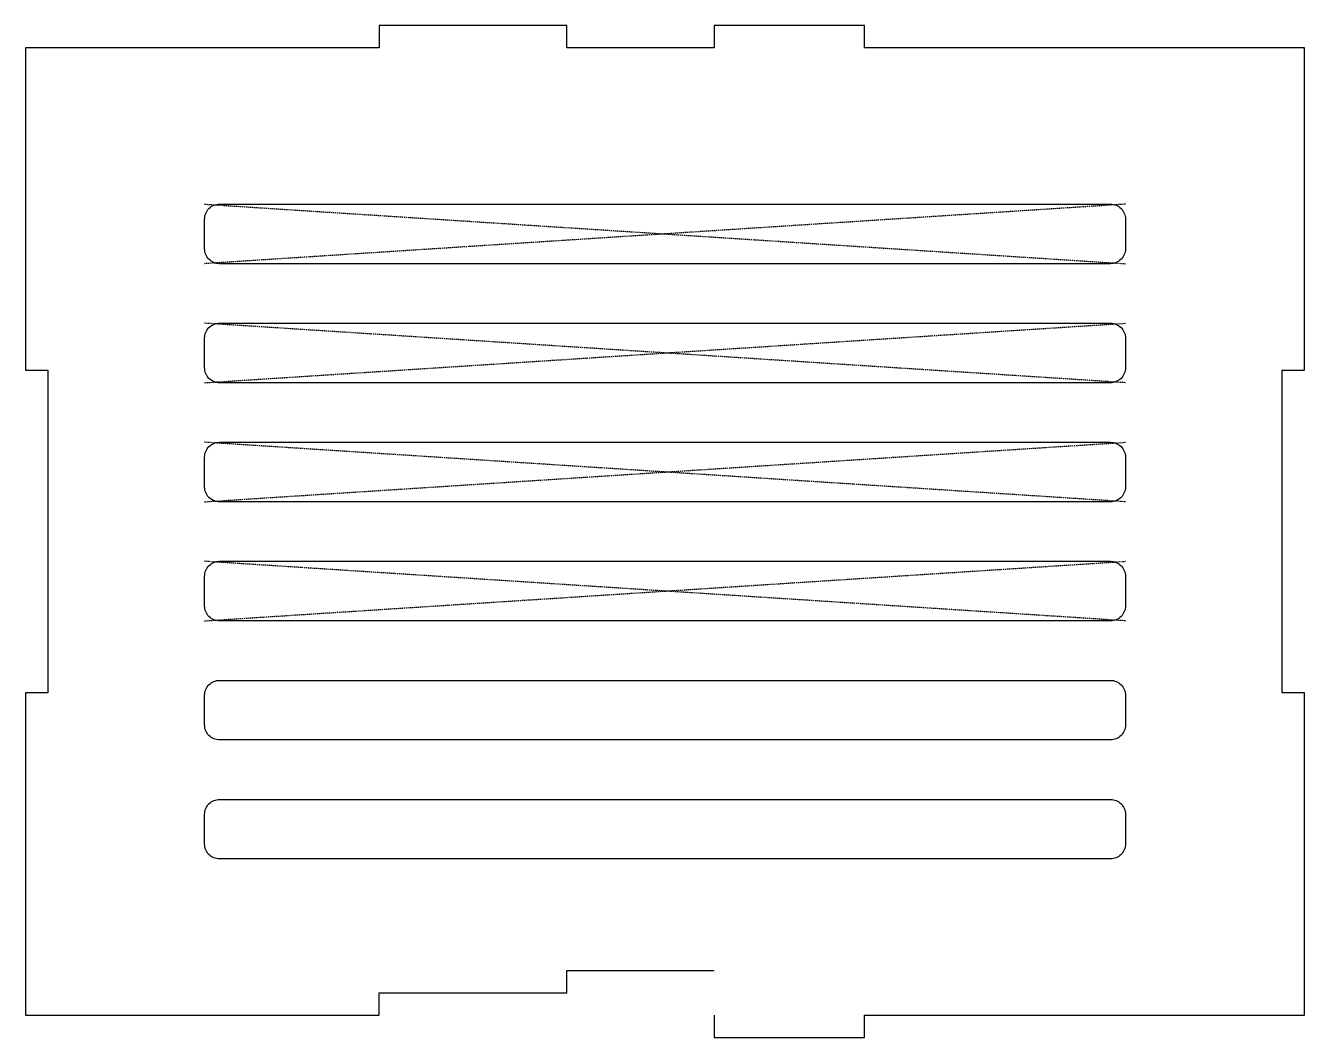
# Model space of a CAD drawing. Header units: millimetres. Extents: x -140 to 32, y -123 to 13.
import ezdxf

# ---------------------------------------------------------------- set-up
doc = ezdxf.new("R2010")
doc.units = ezdxf.units.MM
doc.linetypes.add('DASHED', pattern=[0.2067, 0.1654, -0.0413])

msp = doc.modelspace()

# ---------------------------------------------------------------- linework, layer by layer
at = {"color": 2, "linetype": 'DASHED', "lineweight": 25, "true_color": 0xffff00}
for p, q in [((7.59, -10.78), (-116.11, -18.78)), ((-116.11, -10.78), (7.59, -18.78)), ((7.59, -34.78), (-116.11, -26.78)), ((-116.11, -34.78), (7.59, -26.78)), ((7.59, -50.78), (-116.11, -42.78)), ((-116.11, -50.78), (7.59, -42.78)), ((7.59, -66.78), (-116.11, -58.78)), ((-116.11, -66.78), (7.59, -58.78))]:
    msp.add_line(p, q, dxfattribs=at)
msp.add_lwpolyline([(-47.66, -119.77), (-47.66, -122.77), (-27.46, -122.77), (-27.46, -119.77), (31.64, -119.77), (31.64, -76.44), (28.64, -76.44), (28.64, -33.11), (31.64, -33.11), (31.64, 10.22), (-27.46, 10.22), (-27.46, 13.22), (-47.66, 13.22), (-47.66, 10.22), (-67.46, 10.22), (-67.46, 13.22), (-92.66, 13.22), (-92.66, 10.22), (-140.16, 10.22), (-140.16, -33.11), (-137.16, -33.11), (-137.16, -76.44), (-140.16, -76.44), (-140.16, -119.78), (-92.66, -119.78), (-92.66, -116.78), (-67.46, -116.78), (-67.46, -113.78), (-47.66, -113.78)])
for points in [[(7.59, -12.78), (7.59, -16.78, -0.414214), (5.59, -18.78), (-114.11, -18.78, -0.414214), (-116.11, -16.78), (-116.11, -12.78, -0.414214), (-114.11, -10.78), (5.59, -10.78, -0.414214)], [(7.59, -28.78), (7.59, -32.78, -0.414214), (5.59, -34.78), (-114.11, -34.78, -0.414214), (-116.11, -32.78), (-116.11, -28.78, -0.414214), (-114.11, -26.78), (5.59, -26.78, -0.414214)], [(7.59, -44.78), (7.59, -48.78, -0.414214), (5.59, -50.78), (-114.11, -50.78, -0.414214), (-116.11, -48.78), (-116.11, -44.78, -0.414214), (-114.11, -42.78), (5.59, -42.78, -0.414214)], [(7.59, -60.78), (7.59, -64.78, -0.414214), (5.59, -66.78), (-114.11, -66.78, -0.414214), (-116.11, -64.78), (-116.11, -60.78, -0.414214), (-114.11, -58.78), (5.59, -58.78, -0.414214)], [(5.59, -82.78), (-114.11, -82.78, -0.414214), (-116.11, -80.78), (-116.11, -76.78, -0.414214), (-114.11, -74.78), (5.59, -74.78, -0.414214), (7.59, -76.78), (7.59, -80.78, -0.414214)], [(5.59, -98.78), (-114.11, -98.78, -0.414214), (-116.11, -96.78), (-116.11, -92.78, -0.414214), (-114.11, -90.78), (5.59, -90.78, -0.414214), (7.59, -92.78), (7.59, -96.78, -0.414214)]]:
    msp.add_lwpolyline(points, format="xyb", close=True)

doc.saveas('drawing.dxf')
